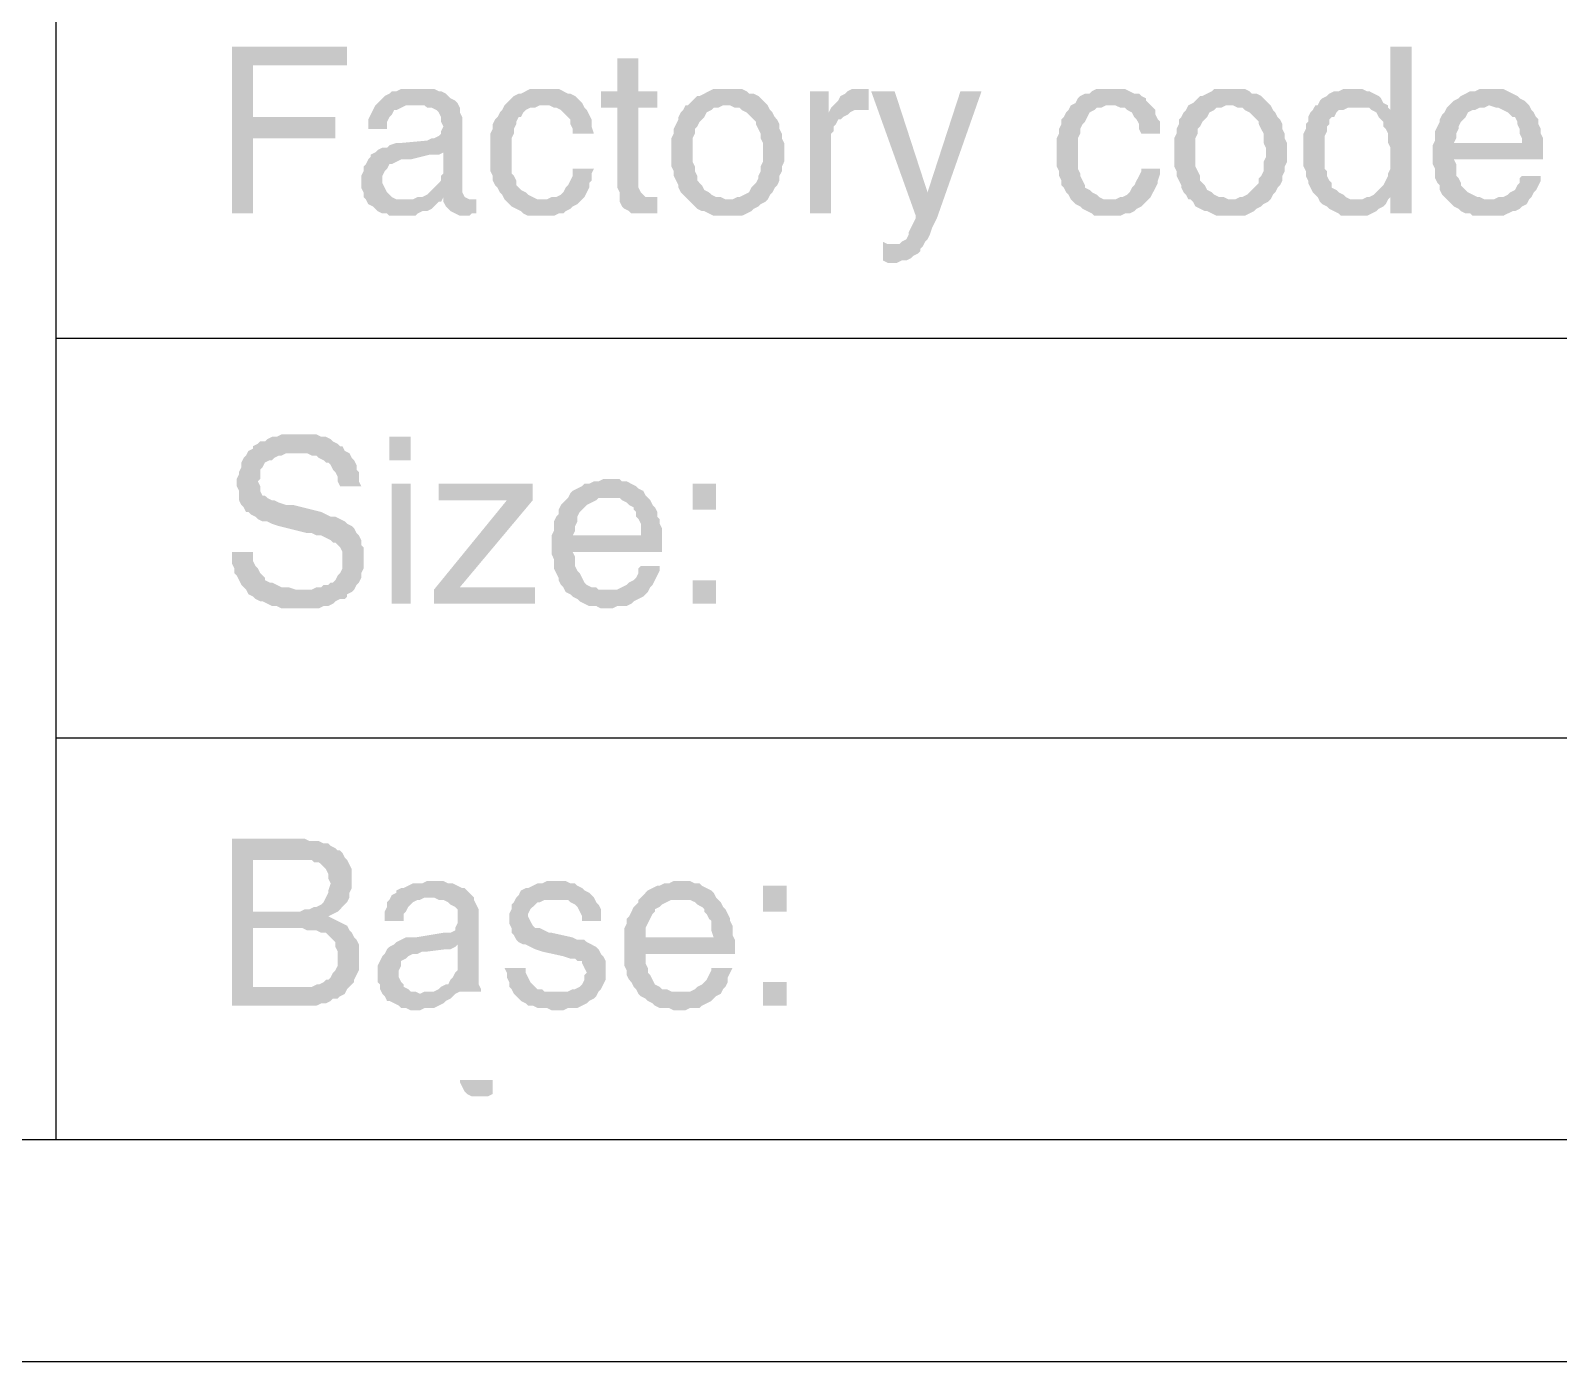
# Model space of a CAD drawing. Header units: inches. Extents: x 3613 to 8393, y -2205 to -794.
# Drawn here: x 4095.97 to 4125.31, y -1865.06 to -1839.51 of the extents above; entities that cross this region are included whole.
import ezdxf

# ---------------------------------------------------------------- set-up
doc = ezdxf.new("R2010")
doc.units = ezdxf.units.IN
doc.header["$MEASUREMENT"] = 0

msp = doc.modelspace()

# ---------------------------------------------------------------- hatches: boundary and pattern name
at = {"transparency": 33554559}
for points in [[(4102.047, -1839.818), (4099.836, -1839.818), (4099.836, -1843.022), (4100.242, -1843.022), (4100.242, -1841.578), (4101.821, -1841.578), (4101.821, -1841.172), (4100.242, -1841.172), (4100.242, -1840.179), (4102.047, -1840.179), (4102.047, -1839.998)], [(4122.492, -1839.818), (4122.086, -1839.818), (4122.086, -1841.036), (4121.725, -1841.036), (4121.815, -1841.082), (4121.86, -1841.172), (4121.905, -1841.217), (4121.95, -1841.262), (4121.95, -1841.352), (4121.995, -1841.398), (4122.041, -1841.488), (4122.041, -1841.668), (4122.086, -1841.759), (4122.086, -1842.165), (4122.041, -1842.255), (4122.041, -1842.3), (4121.995, -1842.39), (4121.95, -1842.481), (4121.905, -1842.526), (4121.905, -1842.526), (4121.815, -1842.616), (4121.77, -1842.661), (4121.68, -1842.706), (4122.086, -1842.706), (4122.086, -1843.022), (4122.492, -1843.022)], [(4107.643, -1840.044), (4107.237, -1840.044), (4107.237, -1840.675), (4106.921, -1840.675), (4106.921, -1840.991), (4107.237, -1840.991), (4107.237, -1842.526), (4107.282, -1842.616), (4107.282, -1842.797), (4107.328, -1842.887), (4107.373, -1842.932), (4107.373, -1842.932), (4107.463, -1842.977), (4107.508, -1843.022), (4108.005, -1843.022), (4108.005, -1842.706), (4107.779, -1842.706), (4107.734, -1842.661), (4107.689, -1842.616), (4107.643, -1842.526), (4107.643, -1840.991), (4108.005, -1840.991), (4108.005, -1840.675), (4107.643, -1840.675)], [(4103.401, -1840.63), (4103.085, -1840.63), (4102.995, -1840.675), (4102.905, -1840.675), (4102.859, -1840.721), (4102.769, -1840.766), (4102.724, -1840.811), (4102.679, -1840.856), (4102.634, -1840.901), (4102.589, -1840.946), (4102.544, -1841.036), (4102.498, -1841.127), (4102.453, -1841.217), (4102.453, -1841.398), (4102.814, -1841.398), (4102.814, -1841.262), (4102.859, -1841.172), (4102.905, -1841.127), (4102.95, -1841.036), (4102.995, -1841.036), (4103.085, -1840.991), (4103.175, -1840.946), (4103.356, -1840.946), (4104.168, -1840.901), (4104.123, -1840.856), (4104.033, -1840.811), (4103.988, -1840.766), (4103.943, -1840.721), (4103.852, -1840.675), (4103.807, -1840.675), (4103.717, -1840.63), (4103.491, -1840.63)], [(4105.838, -1840.63), (4105.567, -1840.63), (4105.477, -1840.675), (4105.387, -1840.721), (4105.342, -1840.721), (4105.251, -1840.766), (4105.206, -1840.811), (4105.116, -1840.901), (4105.071, -1840.946), (4105.928, -1840.946), (4106.019, -1840.991), (4106.064, -1840.991), (4106.154, -1841.036), (4106.199, -1841.082), (4106.289, -1841.172), (4106.335, -1841.217), (4106.335, -1841.307), (4106.38, -1841.398), (4106.38, -1841.488), (4106.786, -1841.488), (4106.741, -1841.352), (4106.741, -1841.217), (4106.696, -1841.127), (4106.651, -1841.036), (4106.605, -1840.991), (4106.56, -1840.901), (4106.515, -1840.856), (4106.47, -1840.811), (4106.425, -1840.766), (4106.335, -1840.721), (4106.289, -1840.721), (4106.199, -1840.675), (4106.109, -1840.63), (4105.928, -1840.63)], [(4109.358, -1840.63), (4109.088, -1840.63), (4108.997, -1840.675), (4108.907, -1840.721), (4108.817, -1840.766), (4108.772, -1840.766), (4108.682, -1840.856), (4108.636, -1840.901), (4108.591, -1840.946), (4108.546, -1840.946), (4108.501, -1841.036), (4108.456, -1841.082), (4108.411, -1841.172), (4108.411, -1841.217), (4108.366, -1841.307), (4108.32, -1841.398), (4108.32, -1841.488), (4108.275, -1841.578), (4108.275, -1841.849), (4108.275, -1842.12), (4108.32, -1842.21), (4108.32, -1842.3), (4108.366, -1842.39), (4108.411, -1842.481), (4108.411, -1842.526), (4108.456, -1842.616), (4108.501, -1842.661), (4108.591, -1842.752), (4109.358, -1842.752), (4109.313, -1842.752), (4109.223, -1842.706), (4109.133, -1842.706), (4109.043, -1842.661), (4108.997, -1842.616), (4108.907, -1842.571), (4108.862, -1842.481), (4108.817, -1842.436), (4108.772, -1842.39), (4108.772, -1842.3), (4108.727, -1842.21), (4108.727, -1842.12), (4108.682, -1842.029), (4108.682, -1841.578), (4108.727, -1841.488), (4108.727, -1841.398), (4108.772, -1841.352), (4108.817, -1841.262), (4108.862, -1841.217), (4108.907, -1841.172), (4108.952, -1841.082), (4109.043, -1841.036), (4109.088, -1840.991), (4109.178, -1840.991), (4109.268, -1840.946), (4110.126, -1840.946), (4110.081, -1840.901), (4109.99, -1840.811), (4109.945, -1840.766), (4109.855, -1840.721), (4109.765, -1840.721), (4109.72, -1840.675), (4109.629, -1840.63), (4109.449, -1840.63)], [(4111.299, -1840.675), (4110.938, -1840.675), (4110.938, -1843.022), (4111.344, -1843.022), (4111.344, -1841.488), (4111.389, -1841.443), (4111.389, -1841.352), (4111.435, -1841.307), (4111.48, -1841.217), (4111.525, -1841.217), (4111.57, -1841.172), (4111.66, -1841.127), (4111.299, -1841.082)], [(4111.976, -1840.63), (4111.75, -1840.63), (4111.66, -1840.675), (4111.615, -1840.721), (4111.525, -1840.766), (4111.48, -1840.856), (4111.435, -1840.901), (4111.389, -1840.946), (4111.344, -1840.991), (4111.976, -1841.036), (4112.066, -1841.036), (4112.066, -1840.63), (4112.066, -1840.63)], [(4112.563, -1840.675), (4112.112, -1840.675), (4112.969, -1843.067), (4113.195, -1842.616)], [(4114.233, -1840.675), (4113.827, -1840.675), (4113.195, -1842.616), (4112.969, -1843.067), (4112.969, -1843.113), (4112.969, -1843.113), (4112.924, -1843.203), (4112.879, -1843.293), (4112.834, -1843.383), (4112.834, -1843.428), (4112.789, -1843.519), (4112.698, -1843.564), (4112.653, -1843.609), (4112.563, -1843.609), (4113.104, -1843.654), (4113.15, -1843.564), (4113.195, -1843.519), (4113.24, -1843.428), (4113.285, -1843.293), (4113.33, -1843.203), (4113.375, -1843.113)], [(4116.715, -1840.63), (4116.444, -1840.63), (4116.354, -1840.675), (4116.309, -1840.721), (4116.219, -1840.721), (4116.128, -1840.766), (4116.083, -1840.811), (4116.038, -1840.901), (4115.948, -1840.946), (4116.805, -1840.946), (4116.896, -1840.991), (4116.986, -1840.991), (4117.031, -1841.036), (4117.121, -1841.082), (4117.166, -1841.172), (4117.211, -1841.217), (4117.257, -1841.307), (4117.257, -1841.398), (4117.302, -1841.488), (4117.663, -1841.488), (4117.663, -1841.262), (4117.618, -1841.217), (4117.573, -1841.127), (4117.573, -1841.036), (4117.527, -1840.991), (4117.437, -1840.901), (4117.392, -1840.856), (4117.392, -1840.811), (4117.302, -1840.766), (4117.257, -1840.721), (4117.166, -1840.721), (4117.076, -1840.675), (4116.986, -1840.63), (4116.805, -1840.63)], [(4119.017, -1840.63), (4118.701, -1840.63), (4118.656, -1840.675), (4118.565, -1840.721), (4118.475, -1840.766), (4118.43, -1840.766), (4118.34, -1840.856), (4118.295, -1840.901), (4118.204, -1840.946), (4118.204, -1840.946), (4118.159, -1841.036), (4118.114, -1841.082), (4118.069, -1841.172), (4118.024, -1841.217), (4118.024, -1841.307), (4117.979, -1841.398), (4117.979, -1841.488), (4117.934, -1841.578), (4117.934, -1841.849), (4117.934, -1842.12), (4117.979, -1842.21), (4117.979, -1842.3), (4118.024, -1842.39), (4118.069, -1842.481), (4118.069, -1842.526), (4118.114, -1842.616), (4118.159, -1842.661), (4118.204, -1842.752), (4119.017, -1842.752), (4118.972, -1842.752), (4118.881, -1842.706), (4118.791, -1842.706), (4118.701, -1842.661), (4118.656, -1842.616), (4118.565, -1842.571), (4118.52, -1842.481), (4118.475, -1842.436), (4118.43, -1842.39), (4118.43, -1842.3), (4118.385, -1842.21), (4118.34, -1842.12), (4118.34, -1841.578), (4118.385, -1841.488), (4118.385, -1841.398), (4118.43, -1841.352), (4118.475, -1841.262), (4118.52, -1841.217), (4118.565, -1841.172), (4118.611, -1841.082), (4118.701, -1841.036), (4118.746, -1840.991), (4118.836, -1840.991), (4118.927, -1840.946), (4119.784, -1840.946), (4119.739, -1840.901), (4119.649, -1840.811), (4119.603, -1840.766), (4119.513, -1840.721), (4119.423, -1840.721), (4119.378, -1840.675), (4119.288, -1840.63), (4119.107, -1840.63)], [(4121.364, -1840.63), (4121.183, -1840.63), (4121.093, -1840.675), (4121.003, -1840.675), (4120.912, -1840.721), (4120.867, -1840.766), (4120.777, -1840.811), (4120.732, -1840.856), (4120.687, -1840.946), (4120.642, -1840.946), (4121.454, -1840.991), (4121.68, -1840.991), (4121.725, -1841.036), (4122.086, -1841.036), (4122.041, -1840.991), (4122.041, -1840.946), (4121.95, -1840.901), (4121.905, -1840.811), (4121.86, -1840.766), (4121.77, -1840.721), (4121.68, -1840.675), (4121.634, -1840.675), (4121.544, -1840.63), (4121.454, -1840.63)], [(4124.026, -1840.63), (4123.801, -1840.63), (4123.711, -1840.675), (4123.62, -1840.675), (4123.53, -1840.721), (4123.44, -1840.766), (4123.395, -1840.811), (4123.304, -1840.856), (4123.259, -1840.901), (4123.214, -1840.946), (4123.981, -1840.946), (4124.117, -1840.991), (4124.162, -1840.991), (4124.252, -1841.036), (4124.342, -1841.082), (4124.388, -1841.127), (4124.433, -1841.172), (4124.478, -1841.172), (4124.523, -1841.262), (4124.523, -1841.307), (4124.568, -1841.398), (4124.568, -1841.488), (4124.613, -1841.578), (4124.613, -1841.668), (4123.304, -1841.668), (4122.898, -1841.713), (4122.898, -1842.075), (4122.943, -1842.165), (4122.943, -1842.345), (4122.988, -1842.436), (4123.034, -1842.481), (4123.034, -1842.571), (4123.079, -1842.661), (4123.124, -1842.706), (4123.169, -1842.752), (4123.981, -1842.752), (4123.891, -1842.752), (4123.801, -1842.706), (4123.756, -1842.706), (4123.665, -1842.661), (4123.575, -1842.616), (4123.53, -1842.571), (4123.485, -1842.526), (4123.44, -1842.481), (4123.44, -1842.436), (4123.395, -1842.345), (4123.349, -1842.3), (4123.349, -1842.075), (4123.304, -1841.984), (4125.019, -1841.984), (4125.019, -1841.578), (4124.974, -1841.488), (4124.974, -1841.398), (4124.929, -1841.307), (4124.929, -1841.217), (4124.884, -1841.172), (4124.839, -1841.082), (4124.794, -1841.036), (4124.749, -1840.946), (4124.703, -1840.901), (4124.658, -1840.856), (4124.568, -1840.811), (4124.523, -1840.766), (4124.433, -1840.721), (4124.342, -1840.675), (4124.252, -1840.63), (4124.117, -1840.63)], [(4104.168, -1840.901), (4103.356, -1840.946), (4103.536, -1840.946), (4103.582, -1840.991), (4103.672, -1840.991), (4103.762, -1841.036), (4103.807, -1841.082), (4103.852, -1841.172), (4103.852, -1841.262), (4103.897, -1841.352), (4103.897, -1841.352), (4103.852, -1841.443), (4103.852, -1841.488), (4103.807, -1841.533), (4103.717, -1841.578), (4103.672, -1841.578), (4103.582, -1841.623), (4103.085, -1841.668), (4102.995, -1841.668), (4102.859, -1841.713), (4102.814, -1841.759), (4102.724, -1841.759), (4102.634, -1841.804), (4103.897, -1841.849), (4103.897, -1842.255), (4103.897, -1842.255), (4103.852, -1842.3), (4103.852, -1842.39), (4103.807, -1842.436), (4103.717, -1842.526), (4103.672, -1842.571), (4103.627, -1842.616), (4103.582, -1842.661), (4103.491, -1842.706), (4103.401, -1842.706), (4103.311, -1842.752), (4102.408, -1842.752), (4102.453, -1842.842), (4102.544, -1842.887), (4102.589, -1842.932), (4102.634, -1842.977), (4102.724, -1843.022), (4102.814, -1843.022), (4102.859, -1843.067), (4103.356, -1843.067), (4103.401, -1843.022), (4103.491, -1842.977), (4103.582, -1842.977), (4103.672, -1842.932), (4103.717, -1842.887), (4103.807, -1842.797), (4103.852, -1842.797), (4103.897, -1842.706), (4104.304, -1842.706), (4104.259, -1842.616), (4104.259, -1841.172), (4104.213, -1841.082), (4104.213, -1840.991)], [(4105.071, -1840.946), (4105.026, -1841.036), (4104.981, -1841.082), (4104.936, -1841.172), (4104.89, -1841.217), (4104.845, -1841.307), (4104.845, -1841.398), (4104.8, -1841.488), (4104.8, -1842.21), (4104.845, -1842.3), (4104.845, -1842.39), (4104.89, -1842.481), (4104.936, -1842.526), (4104.981, -1842.616), (4105.026, -1842.661), (4105.071, -1842.752), (4105.793, -1842.752), (4105.703, -1842.752), (4105.613, -1842.706), (4105.522, -1842.661), (4105.477, -1842.616), (4105.387, -1842.571), (4105.342, -1842.526), (4105.297, -1842.481), (4105.297, -1842.39), (4105.251, -1842.3), (4105.206, -1842.255), (4105.206, -1841.578), (4105.251, -1841.488), (4105.251, -1841.398), (4105.297, -1841.307), (4105.297, -1841.262), (4105.342, -1841.172), (4105.387, -1841.172), (4105.432, -1841.082), (4105.477, -1841.036), (4105.567, -1840.991), (4105.658, -1840.991), (4105.748, -1840.946), (4105.838, -1840.946)], [(4110.126, -1840.946), (4109.358, -1840.946), (4109.404, -1840.946), (4109.494, -1840.991), (4109.584, -1840.991), (4109.629, -1841.036), (4109.72, -1841.082), (4109.765, -1841.127), (4109.855, -1841.217), (4109.9, -1841.262), (4109.9, -1841.307), (4109.945, -1841.398), (4109.99, -1841.488), (4109.99, -1841.578), (4110.035, -1841.668), (4110.035, -1842.029), (4109.99, -1842.12), (4109.99, -1842.21), (4109.945, -1842.3), (4109.945, -1842.345), (4109.9, -1842.436), (4109.855, -1842.481), (4109.81, -1842.526), (4109.765, -1842.616), (4109.674, -1842.661), (4109.584, -1842.706), (4109.539, -1842.706), (4109.449, -1842.752), (4108.591, -1842.752), (4108.636, -1842.797), (4108.727, -1842.887), (4108.772, -1842.932), (4108.862, -1842.977), (4108.907, -1842.977), (4108.997, -1843.022), (4109.088, -1843.067), (4109.629, -1843.067), (4109.72, -1843.022), (4109.81, -1842.977), (4109.855, -1842.932), (4109.945, -1842.887), (4109.99, -1842.842), (4110.081, -1842.797), (4110.126, -1842.752), (4110.126, -1842.752), (4110.171, -1842.661), (4110.216, -1842.616), (4110.261, -1842.526), (4110.306, -1842.481), (4110.351, -1842.39), (4110.351, -1842.3), (4110.397, -1842.21), (4110.397, -1842.12), (4110.442, -1842.029), (4110.442, -1841.849), (4110.442, -1841.668), (4110.397, -1841.578), (4110.397, -1841.488), (4110.351, -1841.398), (4110.351, -1841.307), (4110.306, -1841.217), (4110.261, -1841.172), (4110.216, -1841.082), (4110.171, -1841.036)], [(4111.344, -1840.991), (4111.299, -1841.082), (4111.66, -1841.127), (4111.705, -1841.082), (4111.796, -1841.036), (4111.976, -1841.036)], [(4115.948, -1840.946), (4115.903, -1841.036), (4115.858, -1841.082), (4115.812, -1841.172), (4115.767, -1841.217), (4115.767, -1841.307), (4115.722, -1841.398), (4115.722, -1841.488), (4115.677, -1841.578), (4115.677, -1842.12), (4115.722, -1842.21), (4115.722, -1842.3), (4115.767, -1842.39), (4115.767, -1842.481), (4115.812, -1842.526), (4115.858, -1842.616), (4115.903, -1842.661), (4115.948, -1842.752), (4116.715, -1842.752), (4116.58, -1842.752), (4116.489, -1842.706), (4116.444, -1842.661), (4116.354, -1842.616), (4116.309, -1842.571), (4116.219, -1842.526), (4116.219, -1842.481), (4116.173, -1842.39), (4116.128, -1842.3), (4116.128, -1842.255), (4116.083, -1842.165), (4116.083, -1841.578), (4116.128, -1841.488), (4116.128, -1841.398), (4116.173, -1841.307), (4116.219, -1841.262), (4116.264, -1841.172), (4116.264, -1841.172), (4116.309, -1841.082), (4116.399, -1841.036), (4116.444, -1840.991), (4116.535, -1840.991), (4116.625, -1840.946), (4116.715, -1840.946)], [(4119.784, -1840.946), (4119.017, -1840.946), (4119.062, -1840.946), (4119.152, -1840.991), (4119.242, -1840.991), (4119.288, -1841.036), (4119.378, -1841.082), (4119.423, -1841.127), (4119.513, -1841.217), (4119.558, -1841.262), (4119.558, -1841.307), (4119.603, -1841.398), (4119.649, -1841.488), (4119.649, -1841.668), (4119.694, -1841.759), (4119.694, -1841.939), (4119.649, -1842.029), (4119.649, -1842.21), (4119.603, -1842.3), (4119.558, -1842.345), (4119.558, -1842.436), (4119.513, -1842.481), (4119.468, -1842.526), (4119.378, -1842.616), (4119.333, -1842.661), (4119.242, -1842.706), (4119.197, -1842.706), (4119.107, -1842.752), (4118.25, -1842.752), (4118.295, -1842.797), (4118.34, -1842.887), (4118.43, -1842.932), (4118.52, -1842.977), (4118.565, -1842.977), (4118.656, -1843.022), (4118.746, -1843.067), (4119.288, -1843.067), (4119.378, -1843.022), (4119.468, -1842.977), (4119.513, -1842.932), (4119.603, -1842.887), (4119.649, -1842.842), (4119.739, -1842.797), (4119.784, -1842.752), (4119.784, -1842.752), (4119.829, -1842.661), (4119.874, -1842.616), (4119.919, -1842.526), (4119.965, -1842.481), (4120.01, -1842.39), (4120.01, -1842.3), (4120.055, -1842.21), (4120.055, -1842.12), (4120.1, -1842.029), (4120.1, -1841.849), (4120.1, -1841.668), (4120.055, -1841.578), (4120.055, -1841.488), (4120.01, -1841.398), (4120.01, -1841.307), (4119.965, -1841.217), (4119.919, -1841.172), (4119.874, -1841.082), (4119.829, -1841.036)], [(4120.642, -1840.946), (4120.596, -1841.036), (4120.551, -1841.082), (4120.506, -1841.172), (4120.506, -1841.262), (4120.461, -1841.307), (4120.461, -1841.398), (4120.416, -1841.488), (4120.416, -1842.12), (4120.461, -1842.21), (4120.461, -1842.3), (4120.506, -1842.39), (4120.506, -1842.436), (4120.551, -1842.526), (4120.596, -1842.616), (4120.642, -1842.661), (4120.687, -1842.706), (4120.732, -1842.797), (4120.777, -1842.842), (4120.867, -1842.887), (4120.912, -1842.932), (4121.003, -1842.977), (4121.093, -1843.022), (4121.138, -1843.067), (4121.634, -1843.067), (4121.725, -1843.022), (4121.815, -1842.977), (4121.86, -1842.932), (4121.95, -1842.887), (4121.995, -1842.842), (4122.041, -1842.752), (4121.319, -1842.752), (4121.228, -1842.706), (4121.183, -1842.661), (4121.093, -1842.616), (4121.048, -1842.571), (4120.957, -1842.526), (4120.957, -1842.436), (4120.912, -1842.39), (4120.867, -1842.3), (4120.867, -1842.21), (4120.822, -1842.165), (4120.822, -1841.533), (4120.867, -1841.443), (4120.867, -1841.352), (4120.912, -1841.307), (4120.912, -1841.217), (4120.957, -1841.172), (4121.003, -1841.172), (4121.048, -1841.082), (4121.093, -1841.036), (4121.183, -1841.036), (4121.273, -1840.991), (4121.454, -1840.991)], [(4123.214, -1840.946), (4123.169, -1840.991), (4123.124, -1841.082), (4123.079, -1841.127), (4123.034, -1841.217), (4123.034, -1841.262), (4122.988, -1841.352), (4122.943, -1841.443), (4122.943, -1841.623), (4122.898, -1841.713), (4123.304, -1841.668), (4123.349, -1841.578), (4123.349, -1841.488), (4123.395, -1841.398), (4123.395, -1841.352), (4123.44, -1841.262), (4123.485, -1841.217), (4123.53, -1841.172), (4123.575, -1841.082), (4123.665, -1841.036), (4123.711, -1841.036), (4123.801, -1840.991), (4123.891, -1840.991), (4123.981, -1840.946)], [(4102.634, -1841.804), (4102.589, -1841.849), (4102.498, -1841.894), (4102.498, -1841.939), (4102.453, -1841.984), (4102.408, -1842.075), (4102.363, -1842.12), (4102.363, -1842.21), (4102.318, -1842.3), (4102.318, -1842.526), (4102.363, -1842.616), (4102.363, -1842.706), (4102.408, -1842.752), (4103.13, -1842.752), (4102.995, -1842.752), (4102.905, -1842.706), (4102.859, -1842.661), (4102.814, -1842.616), (4102.769, -1842.526), (4102.724, -1842.436), (4102.724, -1842.3), (4102.769, -1842.21), (4102.814, -1842.165), (4102.859, -1842.075), (4102.905, -1842.075), (4102.995, -1842.029), (4103.085, -1841.984), (4103.266, -1841.984), (4103.627, -1841.894), (4103.807, -1841.894), (4103.897, -1841.849)], [(4106.786, -1842.165), (4106.38, -1842.165), (4106.38, -1842.3), (4106.335, -1842.39), (4106.289, -1842.481), (4106.244, -1842.526), (4106.199, -1842.616), (4106.154, -1842.661), (4106.064, -1842.706), (4105.974, -1842.706), (4105.883, -1842.752), (4105.071, -1842.752), (4105.116, -1842.797), (4105.161, -1842.842), (4105.206, -1842.887), (4105.297, -1842.932), (4105.387, -1842.977), (4105.432, -1843.022), (4105.522, -1843.067), (4106.019, -1843.067), (4106.109, -1843.022), (4106.199, -1843.022), (4106.244, -1842.977), (4106.335, -1842.932), (4106.38, -1842.887), (4106.47, -1842.842), (4106.515, -1842.797), (4106.56, -1842.752), (4106.605, -1842.706), (4106.651, -1842.616), (4106.696, -1842.526), (4106.696, -1842.436), (4106.741, -1842.39), (4106.741, -1842.255)], [(4117.663, -1842.165), (4117.302, -1842.165), (4117.302, -1842.21), (4117.257, -1842.3), (4117.211, -1842.39), (4117.166, -1842.481), (4117.121, -1842.526), (4117.076, -1842.616), (4117.031, -1842.661), (4116.941, -1842.706), (4116.896, -1842.706), (4116.805, -1842.752), (4115.948, -1842.752), (4115.993, -1842.797), (4116.038, -1842.842), (4116.128, -1842.887), (4116.173, -1842.932), (4116.264, -1842.977), (4116.354, -1843.022), (4116.399, -1843.067), (4116.896, -1843.067), (4116.986, -1843.022), (4117.076, -1843.022), (4117.166, -1842.977), (4117.211, -1842.932), (4117.302, -1842.887), (4117.347, -1842.842), (4117.392, -1842.797), (4117.437, -1842.752), (4117.482, -1842.706), (4117.527, -1842.616), (4117.573, -1842.526), (4117.618, -1842.436), (4117.618, -1842.39), (4117.663, -1842.255)], [(4124.974, -1842.3), (4124.613, -1842.3), (4124.568, -1842.345), (4124.568, -1842.436), (4124.523, -1842.481), (4124.478, -1842.571), (4124.388, -1842.616), (4124.342, -1842.661), (4124.252, -1842.706), (4124.162, -1842.706), (4124.072, -1842.752), (4123.169, -1842.752), (4123.259, -1842.842), (4123.304, -1842.887), (4123.395, -1842.932), (4123.44, -1842.977), (4123.53, -1843.022), (4123.62, -1843.022), (4123.665, -1843.067), (4124.252, -1843.067), (4124.342, -1843.022), (4124.433, -1842.977), (4124.478, -1842.977), (4124.568, -1842.932), (4124.613, -1842.887), (4124.703, -1842.842), (4124.749, -1842.752), (4124.794, -1842.706), (4124.839, -1842.616), (4124.884, -1842.571), (4124.929, -1842.481), (4124.974, -1842.39)], [(4104.304, -1842.706), (4103.897, -1842.706), (4103.897, -1842.797), (4104.394, -1842.752), (4104.394, -1842.752)], [(4104.529, -1842.752), (4104.394, -1842.752), (4103.897, -1842.797), (4103.943, -1842.887), (4103.988, -1842.932), (4103.988, -1842.932), (4104.033, -1842.977), (4104.123, -1843.022), (4104.213, -1843.067), (4104.394, -1843.067), (4104.439, -1843.022), (4104.529, -1843.022)], [(4121.68, -1842.706), (4121.634, -1842.706), (4121.544, -1842.752), (4121.454, -1842.752), (4122.041, -1842.752), (4122.086, -1842.706)], [(4112.337, -1843.564), (4112.337, -1843.925), (4112.337, -1843.925), (4112.427, -1843.97), (4112.608, -1843.97), (4112.698, -1843.925), (4112.789, -1843.925), (4112.879, -1843.88), (4112.924, -1843.835), (4113.014, -1843.79), (4113.059, -1843.744), (4113.059, -1843.699), (4113.104, -1843.654), (4112.563, -1843.609), (4112.427, -1843.609)], [(4101.099, -1847.265), (4100.783, -1847.265), (4100.693, -1847.31), (4100.603, -1847.31), (4100.513, -1847.355), (4100.467, -1847.4), (4100.377, -1847.4), (4100.332, -1847.445), (4100.242, -1847.49), (4100.242, -1847.536), (4100.152, -1847.581), (4101.099, -1847.626), (4101.28, -1847.626), (4101.37, -1847.671), (4101.46, -1847.671), (4101.505, -1847.716), (4101.596, -1847.761), (4101.641, -1847.806), (4101.686, -1847.806), (4101.731, -1847.851), (4101.776, -1847.942), (4101.821, -1847.987), (4101.867, -1848.077), (4101.867, -1848.167), (4101.912, -1848.258), (4102.318, -1848.258), (4102.273, -1848.167), (4102.273, -1847.987), (4102.228, -1847.942), (4102.228, -1847.851), (4102.182, -1847.761), (4102.137, -1847.716), (4102.092, -1847.626), (4102.002, -1847.581), (4101.957, -1847.49), (4101.912, -1847.49), (4101.867, -1847.445), (4101.776, -1847.4), (4101.731, -1847.355), (4101.641, -1847.31), (4101.551, -1847.31), (4101.46, -1847.265), (4101.19, -1847.265)], [(4103.266, -1847.761), (4103.266, -1847.31), (4102.859, -1847.31), (4102.859, -1847.761)], [(4100.152, -1847.581), (4100.106, -1847.671), (4100.061, -1847.716), (4100.016, -1847.806), (4100.016, -1847.897), (4099.971, -1847.987), (4099.971, -1848.032), (4099.926, -1848.122), (4099.926, -1848.258), (4099.926, -1848.258), (4099.971, -1848.348), (4099.971, -1848.528), (4100.016, -1848.619), (4100.061, -1848.664), (4100.106, -1848.754), (4100.152, -1848.754), (4100.197, -1848.799), (4100.287, -1848.844), (4100.332, -1848.889), (4100.422, -1848.935), (4100.513, -1848.935), (4100.603, -1848.98), (4100.738, -1849.025), (4101.28, -1849.16), (4101.37, -1849.16), (4101.46, -1849.205), (4101.551, -1849.205), (4101.641, -1849.251), (4101.731, -1849.296), (4101.776, -1849.341), (4101.821, -1849.341), (4101.867, -1849.386), (4101.912, -1849.431), (4101.957, -1849.521), (4101.957, -1849.837), (4101.912, -1849.928), (4101.867, -1849.973), (4101.821, -1850.063), (4101.776, -1850.108), (4101.731, -1850.108), (4101.686, -1850.153), (4101.596, -1850.153), (4101.551, -1850.198), (4101.46, -1850.198), (4101.37, -1850.243), (4100.106, -1850.243), (4100.152, -1850.334), (4100.242, -1850.379), (4100.287, -1850.424), (4100.377, -1850.469), (4100.422, -1850.469), (4100.513, -1850.514), (4100.603, -1850.559), (4100.693, -1850.559), (4100.783, -1850.605), (4101.505, -1850.605), (4101.596, -1850.559), (4101.686, -1850.559), (4101.776, -1850.514), (4101.821, -1850.469), (4101.912, -1850.424), (4102.002, -1850.424), (4102.047, -1850.379), (4102.047, -1850.334), (4102.137, -1850.289), (4102.182, -1850.243), (4102.228, -1850.153), (4102.273, -1850.108), (4102.318, -1850.018), (4102.318, -1849.928), (4102.363, -1849.837), (4102.363, -1849.657), (4102.363, -1849.431), (4102.318, -1849.386), (4102.318, -1849.296), (4102.273, -1849.205), (4102.228, -1849.16), (4102.182, -1849.07), (4102.182, -1849.07), (4102.137, -1849.025), (4102.047, -1848.98), (4102.002, -1848.935), (4101.912, -1848.889), (4101.821, -1848.844), (4101.731, -1848.844), (4101.641, -1848.799), (4101.551, -1848.754), (4101.009, -1848.619), (4100.874, -1848.619), (4100.738, -1848.574), (4100.648, -1848.528), (4100.603, -1848.528), (4100.513, -1848.483), (4100.467, -1848.438), (4100.422, -1848.438), (4100.377, -1848.348), (4100.377, -1848.258), (4100.332, -1848.167), (4100.377, -1848.122), (4100.377, -1847.942), (4100.422, -1847.897), (4100.467, -1847.806), (4100.558, -1847.761), (4100.603, -1847.761), (4100.648, -1847.716), (4100.738, -1847.671), (4100.783, -1847.671), (4100.874, -1847.626), (4101.099, -1847.626)], [(4107.102, -1848.122), (4106.966, -1848.122), (4106.876, -1848.167), (4106.786, -1848.167), (4106.696, -1848.213), (4106.605, -1848.213), (4106.56, -1848.258), (4106.47, -1848.303), (4106.38, -1848.348), (4106.335, -1848.393), (4106.289, -1848.483), (4107.282, -1848.483), (4107.328, -1848.528), (4107.418, -1848.574), (4107.463, -1848.619), (4107.553, -1848.664), (4107.553, -1848.709), (4107.598, -1848.754), (4107.598, -1848.844), (4107.643, -1848.889), (4107.689, -1848.98), (4107.689, -1849.205), (4105.974, -1849.205), (4105.974, -1849.566), (4106.019, -1849.657), (4106.019, -1849.837), (4106.064, -1849.928), (4106.109, -1850.018), (4106.109, -1850.063), (4106.154, -1850.153), (4106.199, -1850.198), (4106.244, -1850.289), (4107.057, -1850.243), (4106.876, -1850.243), (4106.831, -1850.198), (4106.741, -1850.198), (4106.651, -1850.153), (4106.605, -1850.108), (4106.56, -1850.018), (4106.56, -1850.018), (4106.515, -1849.928), (4106.47, -1849.882), (4106.425, -1849.792), (4106.425, -1849.612), (4106.38, -1849.521), (4108.095, -1849.521), (4108.095, -1849.07), (4108.05, -1848.98), (4108.05, -1848.889), (4108.005, -1848.844), (4108.005, -1848.754), (4107.959, -1848.664), (4107.914, -1848.619), (4107.869, -1848.528), (4107.824, -1848.483), (4107.779, -1848.438), (4107.734, -1848.348), (4107.643, -1848.303), (4107.598, -1848.258), (4107.508, -1848.213), (4107.418, -1848.167), (4107.328, -1848.167), (4107.282, -1848.122), (4107.192, -1848.122)], [(4103.266, -1850.514), (4103.266, -1848.213), (4102.905, -1848.213), (4102.905, -1850.514)], [(4105.613, -1848.213), (4103.807, -1848.213), (4103.807, -1848.528), (4105.116, -1848.528), (4103.717, -1850.243), (4103.717, -1850.514), (4105.658, -1850.514), (4105.658, -1850.198), (4104.213, -1850.198), (4105.613, -1848.528), (4105.613, -1848.348)], [(4106.289, -1848.483), (4106.244, -1848.528), (4106.199, -1848.574), (4106.154, -1848.619), (4106.109, -1848.709), (4106.109, -1848.799), (4106.064, -1848.844), (4106.019, -1848.935), (4106.019, -1849.115), (4105.974, -1849.205), (4106.38, -1849.205), (4106.425, -1849.115), (4106.425, -1849.025), (4106.47, -1848.935), (4106.47, -1848.844), (4106.515, -1848.754), (4106.56, -1848.709), (4106.605, -1848.664), (4106.651, -1848.619), (4106.741, -1848.574), (4106.831, -1848.528), (4106.876, -1848.483), (4107.057, -1848.483)], [(4109.133, -1848.709), (4109.133, -1848.213), (4108.682, -1848.213), (4108.682, -1848.709)], [(4100.242, -1849.521), (4099.836, -1849.521), (4099.836, -1849.747), (4099.881, -1849.837), (4099.881, -1849.928), (4099.926, -1849.973), (4099.971, -1850.063), (4100.016, -1850.153), (4100.061, -1850.198), (4100.106, -1850.243), (4101.144, -1850.243), (4101.054, -1850.243), (4100.919, -1850.198), (4100.783, -1850.198), (4100.693, -1850.153), (4100.603, -1850.108), (4100.558, -1850.108), (4100.467, -1850.063), (4100.467, -1850.018), (4100.422, -1849.973), (4100.377, -1849.928), (4100.332, -1849.837), (4100.287, -1849.792), (4100.242, -1849.702), (4100.242, -1849.612)], [(4108.05, -1849.792), (4107.689, -1849.792), (4107.643, -1849.837), (4107.643, -1849.928), (4107.598, -1850.018), (4107.553, -1850.063), (4107.463, -1850.108), (4107.418, -1850.153), (4107.328, -1850.198), (4107.237, -1850.243), (4107.057, -1850.243), (4106.244, -1850.289), (4106.244, -1850.289), (4106.335, -1850.334), (4106.38, -1850.379), (4106.47, -1850.424), (4106.515, -1850.469), (4106.605, -1850.514), (4106.696, -1850.559), (4106.831, -1850.559), (4106.921, -1850.605), (4107.147, -1850.605), (4107.237, -1850.559), (4107.418, -1850.559), (4107.508, -1850.514), (4107.553, -1850.469), (4107.643, -1850.424), (4107.734, -1850.379), (4107.779, -1850.334), (4107.824, -1850.289), (4107.869, -1850.198), (4107.914, -1850.153), (4107.959, -1850.063), (4108.005, -1849.973), (4108.05, -1849.882)], [(4109.133, -1850.514), (4109.133, -1850.063), (4108.682, -1850.063), (4108.682, -1850.514)], [(4101.235, -1855.027), (4099.836, -1855.027), (4099.836, -1858.232), (4101.46, -1858.232), (4101.551, -1858.187), (4101.641, -1858.187), (4101.731, -1858.142), (4101.776, -1858.096), (4101.867, -1858.096), (4101.912, -1858.051), (4102.002, -1858.006), (4102.002, -1858.006), (4102.047, -1857.916), (4100.242, -1857.871), (4100.242, -1856.742), (4101.099, -1856.742), (4102.047, -1856.697), (4101.957, -1856.652), (4101.957, -1856.652), (4101.867, -1856.607), (4101.776, -1856.562), (4101.686, -1856.517), (4101.776, -1856.472), (4101.867, -1856.427), (4100.242, -1856.427), (4100.242, -1855.434), (4101.099, -1855.434), (4102.002, -1855.389), (4101.957, -1855.298), (4101.912, -1855.253), (4101.867, -1855.253), (4101.821, -1855.208), (4101.731, -1855.163), (4101.686, -1855.118), (4101.596, -1855.118), (4101.505, -1855.073), (4101.325, -1855.073)], [(4102.002, -1855.389), (4101.099, -1855.434), (4101.37, -1855.434), (4101.415, -1855.479), (4101.505, -1855.479), (4101.551, -1855.524), (4101.596, -1855.569), (4101.641, -1855.614), (4101.686, -1855.704), (4101.686, -1855.795), (4101.731, -1855.885), (4101.731, -1855.885), (4101.686, -1856.02), (4101.686, -1856.065), (4101.641, -1856.156), (4101.596, -1856.246), (4101.551, -1856.291), (4101.551, -1856.291), (4101.46, -1856.336), (4101.415, -1856.336), (4101.325, -1856.381), (4101.235, -1856.381), (4101.144, -1856.427), (4100.242, -1856.427), (4101.867, -1856.427), (4101.957, -1856.336), (4102.002, -1856.291), (4102.047, -1856.246), (4102.092, -1856.156), (4102.092, -1856.065), (4102.137, -1855.975), (4102.137, -1855.795), (4102.137, -1855.614), (4102.092, -1855.524), (4102.047, -1855.434)], [(4103.717, -1855.84), (4103.582, -1855.84), (4103.491, -1855.885), (4103.311, -1855.885), (4103.221, -1855.93), (4103.13, -1855.975), (4103.085, -1855.975), (4102.995, -1856.02), (4102.995, -1856.065), (4102.905, -1856.111), (4102.859, -1856.201), (4102.814, -1856.246), (4102.814, -1856.336), (4102.769, -1856.427), (4102.769, -1856.607), (4103.13, -1856.607), (4103.13, -1856.472), (4103.175, -1856.427), (4103.221, -1856.336), (4103.266, -1856.291), (4103.311, -1856.246), (4103.401, -1856.201), (4103.446, -1856.201), (4103.536, -1856.156), (4104.484, -1856.156), (4104.394, -1856.065), (4104.349, -1856.02), (4104.304, -1855.975), (4104.259, -1855.975), (4104.168, -1855.93), (4104.078, -1855.885), (4103.988, -1855.885), (4103.897, -1855.84), (4103.807, -1855.84)], [(4106.019, -1855.84), (4105.883, -1855.84), (4105.793, -1855.885), (4105.703, -1855.885), (4105.613, -1855.93), (4105.522, -1855.975), (4105.477, -1855.975), (4105.387, -1856.02), (4105.342, -1856.111), (4105.297, -1856.156), (4105.251, -1856.246), (4105.206, -1856.291), (4105.206, -1856.381), (4105.161, -1856.472), (4105.161, -1856.652), (4105.206, -1856.742), (4105.206, -1856.833), (4105.251, -1856.878), (4105.297, -1856.968), (4105.342, -1857.013), (4105.432, -1857.058), (4105.477, -1857.058), (4105.567, -1857.104), (4105.658, -1857.149), (4105.793, -1857.194), (4106.199, -1857.284), (4106.199, -1857.284), (4106.335, -1857.329), (4106.425, -1857.329), (4106.47, -1857.374), (4106.56, -1857.374), (4106.56, -1857.419), (4106.605, -1857.51), (4106.651, -1857.6), (4106.605, -1857.645), (4106.605, -1857.735), (4106.56, -1857.826), (4106.515, -1857.871), (4106.425, -1857.916), (4106.38, -1857.916), (4106.289, -1857.961), (4106.109, -1857.961), (4105.251, -1858.006), (4105.297, -1858.051), (4105.342, -1858.096), (4105.387, -1858.142), (4105.477, -1858.187), (4105.522, -1858.232), (4105.613, -1858.232), (4105.703, -1858.277), (4105.883, -1858.277), (4105.974, -1858.322), (4106.199, -1858.322), (4106.289, -1858.277), (4106.47, -1858.277), (4106.56, -1858.232), (4106.651, -1858.187), (4106.696, -1858.142), (4106.786, -1858.096), (4106.786, -1858.096), (4106.831, -1858.051), (4106.876, -1857.961), (4106.921, -1857.916), (4106.966, -1857.826), (4107.012, -1857.735), (4107.012, -1857.555), (4107.012, -1857.374), (4106.966, -1857.284), (4106.921, -1857.239), (4106.876, -1857.149), (4106.876, -1857.149), (4106.831, -1857.104), (4106.741, -1857.058), (4106.651, -1857.013), (4106.605, -1856.968), (4106.47, -1856.968), (4106.38, -1856.923), (4105.974, -1856.833), (4105.928, -1856.833), (4105.838, -1856.788), (4105.748, -1856.742), (4105.658, -1856.742), (4105.613, -1856.697), (4105.613, -1856.697), (4105.567, -1856.607), (4105.522, -1856.517), (4105.522, -1856.472), (4105.567, -1856.381), (4105.613, -1856.336), (4105.658, -1856.291), (4105.703, -1856.246), (4105.748, -1856.246), (4105.838, -1856.201), (4106.019, -1856.201), (4106.786, -1856.156), (4106.741, -1856.111), (4106.696, -1856.065), (4106.605, -1856.02), (4106.56, -1855.975), (4106.47, -1855.93), (4106.425, -1855.885), (4106.335, -1855.885), (4106.244, -1855.84), (4106.154, -1855.84)], [(4108.456, -1855.84), (4108.32, -1855.84), (4108.23, -1855.885), (4108.14, -1855.885), (4108.05, -1855.93), (4108.005, -1855.93), (4107.914, -1855.975), (4107.824, -1856.02), (4107.779, -1856.065), (4107.734, -1856.111), (4107.643, -1856.201), (4108.636, -1856.201), (4108.727, -1856.246), (4108.772, -1856.291), (4108.862, -1856.336), (4108.907, -1856.381), (4108.907, -1856.427), (4108.952, -1856.472), (4108.997, -1856.562), (4109.043, -1856.607), (4109.043, -1856.788), (4109.088, -1856.923), (4107.373, -1856.923), (4107.373, -1857.465), (4107.418, -1857.555), (4107.418, -1857.645), (4107.463, -1857.735), (4107.508, -1857.781), (4107.553, -1857.871), (4107.598, -1857.916), (4107.643, -1858.006), (4108.456, -1857.961), (4108.275, -1857.961), (4108.185, -1857.916), (4108.095, -1857.916), (4108.05, -1857.871), (4107.959, -1857.826), (4107.914, -1857.735), (4107.914, -1857.735), (4107.869, -1857.645), (4107.824, -1857.6), (4107.824, -1857.51), (4107.779, -1857.419), (4107.779, -1857.239), (4109.494, -1857.239), (4109.494, -1856.968), (4109.449, -1856.878), (4109.449, -1856.697), (4109.404, -1856.607), (4109.404, -1856.562), (4109.358, -1856.472), (4109.313, -1856.381), (4109.268, -1856.336), (4109.223, -1856.246), (4109.178, -1856.201), (4109.133, -1856.156), (4109.088, -1856.065), (4109.043, -1856.02), (4108.952, -1855.975), (4108.862, -1855.93), (4108.817, -1855.885), (4108.727, -1855.885), (4108.636, -1855.84), (4108.546, -1855.84)], [(4110.487, -1856.427), (4110.487, -1855.93), (4110.035, -1855.93), (4110.035, -1856.427)], [(4104.484, -1856.156), (4103.672, -1856.156), (4103.717, -1856.156), (4103.807, -1856.201), (4103.897, -1856.201), (4103.988, -1856.246), (4104.033, -1856.291), (4104.123, -1856.336), (4104.168, -1856.381), (4104.168, -1856.652), (4104.123, -1856.742), (4104.123, -1856.788), (4104.033, -1856.833), (4103.897, -1856.833), (4103.356, -1856.923), (4103.175, -1856.923), (4103.085, -1856.968), (4102.995, -1857.013), (4102.95, -1857.058), (4104.168, -1857.058), (4104.168, -1857.465), (4104.168, -1857.555), (4104.123, -1857.6), (4104.078, -1857.69), (4104.033, -1857.735), (4103.988, -1857.826), (4103.943, -1857.826), (4103.852, -1857.871), (4103.807, -1857.916), (4103.717, -1857.961), (4103.536, -1857.961), (4103.446, -1858.006), (4102.724, -1858.006), (4102.769, -1858.051), (4102.814, -1858.142), (4102.859, -1858.142), (4102.95, -1858.187), (4103.04, -1858.232), (4103.085, -1858.277), (4103.175, -1858.277), (4103.266, -1858.322), (4103.446, -1858.322), (4103.536, -1858.277), (4103.717, -1858.277), (4103.807, -1858.232), (4103.897, -1858.187), (4103.943, -1858.142), (4104.033, -1858.096), (4104.078, -1858.051), (4104.123, -1858.006), (4104.213, -1857.961), (4104.62, -1857.961), (4104.62, -1857.916), (4104.574, -1857.826), (4104.574, -1856.381), (4104.529, -1856.291), (4104.484, -1856.201)], [(4106.786, -1856.156), (4106.019, -1856.201), (4106.289, -1856.201), (4106.335, -1856.246), (4106.425, -1856.291), (4106.425, -1856.291), (4106.47, -1856.336), (4106.515, -1856.427), (4106.56, -1856.517), (4106.56, -1856.607), (4106.921, -1856.607), (4106.921, -1856.381), (4106.876, -1856.291), (4106.831, -1856.246)], [(4107.643, -1856.201), (4107.643, -1856.246), (4107.598, -1856.291), (4107.553, -1856.336), (4107.508, -1856.427), (4107.463, -1856.517), (4107.418, -1856.562), (4107.418, -1856.652), (4107.373, -1856.742), (4107.373, -1856.923), (4107.779, -1856.923), (4107.779, -1856.742), (4107.824, -1856.652), (4107.869, -1856.562), (4107.914, -1856.472), (4107.959, -1856.427), (4107.959, -1856.381), (4108.05, -1856.336), (4108.095, -1856.291), (4108.185, -1856.246), (4108.275, -1856.201), (4108.456, -1856.201)], [(4102.047, -1856.697), (4101.099, -1856.742), (4101.19, -1856.742), (4101.28, -1856.788), (4101.46, -1856.788), (4101.551, -1856.833), (4101.641, -1856.833), (4101.686, -1856.878), (4101.686, -1856.878), (4101.776, -1856.968), (4101.821, -1857.013), (4101.821, -1857.104), (4101.867, -1857.194), (4101.867, -1857.465), (4101.821, -1857.555), (4101.776, -1857.6), (4101.731, -1857.69), (4101.686, -1857.735), (4101.641, -1857.735), (4101.596, -1857.781), (4101.505, -1857.826), (4101.46, -1857.826), (4101.37, -1857.871), (4100.242, -1857.871), (4102.047, -1857.916), (4102.092, -1857.871), (4102.182, -1857.781), (4102.182, -1857.735), (4102.228, -1857.645), (4102.273, -1857.555), (4102.273, -1857.058), (4102.228, -1856.968), (4102.182, -1856.923), (4102.137, -1856.833), (4102.092, -1856.788)], [(4102.95, -1857.058), (4102.859, -1857.104), (4102.814, -1857.149), (4102.814, -1857.149), (4102.769, -1857.239), (4102.724, -1857.284), (4102.679, -1857.374), (4102.634, -1857.465), (4102.634, -1857.645), (4102.634, -1857.781), (4102.679, -1857.826), (4102.679, -1857.916), (4102.724, -1858.006), (4103.446, -1858.006), (4103.356, -1857.961), (4103.266, -1857.961), (4103.221, -1857.916), (4103.13, -1857.871), (4103.13, -1857.826), (4103.085, -1857.781), (4103.04, -1857.69), (4103.04, -1857.555), (4103.085, -1857.465), (4103.085, -1857.374), (4103.175, -1857.329), (4103.221, -1857.284), (4103.311, -1857.239), (4103.401, -1857.239), (4103.491, -1857.194), (4103.582, -1857.194), (4103.943, -1857.149), (4104.033, -1857.149), (4104.123, -1857.104), (4104.168, -1857.058)], [(4105.477, -1857.51), (4105.071, -1857.51), (4105.116, -1857.6), (4105.116, -1857.69), (4105.161, -1857.781), (4105.161, -1857.871), (4105.206, -1857.916), (4105.251, -1858.006), (4106.109, -1857.961), (4105.838, -1857.961), (4105.793, -1857.916), (4105.703, -1857.916), (4105.658, -1857.871), (4105.613, -1857.826), (4105.567, -1857.781), (4105.522, -1857.69), (4105.477, -1857.6)], [(4109.449, -1857.51), (4109.043, -1857.51), (4109.043, -1857.555), (4108.997, -1857.645), (4108.952, -1857.735), (4108.907, -1857.781), (4108.862, -1857.826), (4108.772, -1857.871), (4108.727, -1857.916), (4108.636, -1857.961), (4108.456, -1857.961), (4107.643, -1858.006), (4107.643, -1858.006), (4107.689, -1858.051), (4107.779, -1858.096), (4107.824, -1858.142), (4107.914, -1858.187), (4107.959, -1858.232), (4108.05, -1858.277), (4108.23, -1858.277), (4108.32, -1858.322), (4108.546, -1858.322), (4108.636, -1858.277), (4108.817, -1858.277), (4108.862, -1858.232), (4108.952, -1858.187), (4109.043, -1858.142), (4109.088, -1858.096), (4109.133, -1858.051), (4109.223, -1858.006), (4109.268, -1857.916), (4109.313, -1857.871), (4109.358, -1857.781), (4109.358, -1857.69), (4109.404, -1857.6)], [(4110.487, -1858.232), (4110.487, -1857.781), (4110.035, -1857.781), (4110.035, -1858.232)], [(4104.845, -1859.658), (4104.71, -1859.658), (4104.213, -1859.703), (4104.259, -1859.793), (4104.304, -1859.883), (4104.304, -1859.883), (4104.349, -1859.928), (4104.439, -1859.973), (4104.755, -1859.973), (4104.845, -1859.928)], [(4104.62, -1859.658), (4104.213, -1859.658), (4104.213, -1859.703), (4104.71, -1859.658), (4104.71, -1859.658)]]:
    msp.add_hatch(color=256, dxfattribs=at).paths.add_polyline_path(points)

# ---------------------------------------------------------------- linework, layer by layer
msp.add_line((4083.633, -1860.804), (4492.889, -1860.804))
msp.add_lwpolyline([(4496.927, -1865.063), (4496.927, -1568.063), (4076.927, -1568.063), (4076.927, -1865.063)], close=True)
for points in [[(4096.451, -1574.063), (4096.451, -1860.804)], [(4096.451, -1845.414), (4445.521, -1845.414)], [(4096.451, -1853.087), (4392.581, -1853.087)]]:
    msp.add_lwpolyline(points)

doc.saveas('drawing.dxf')
